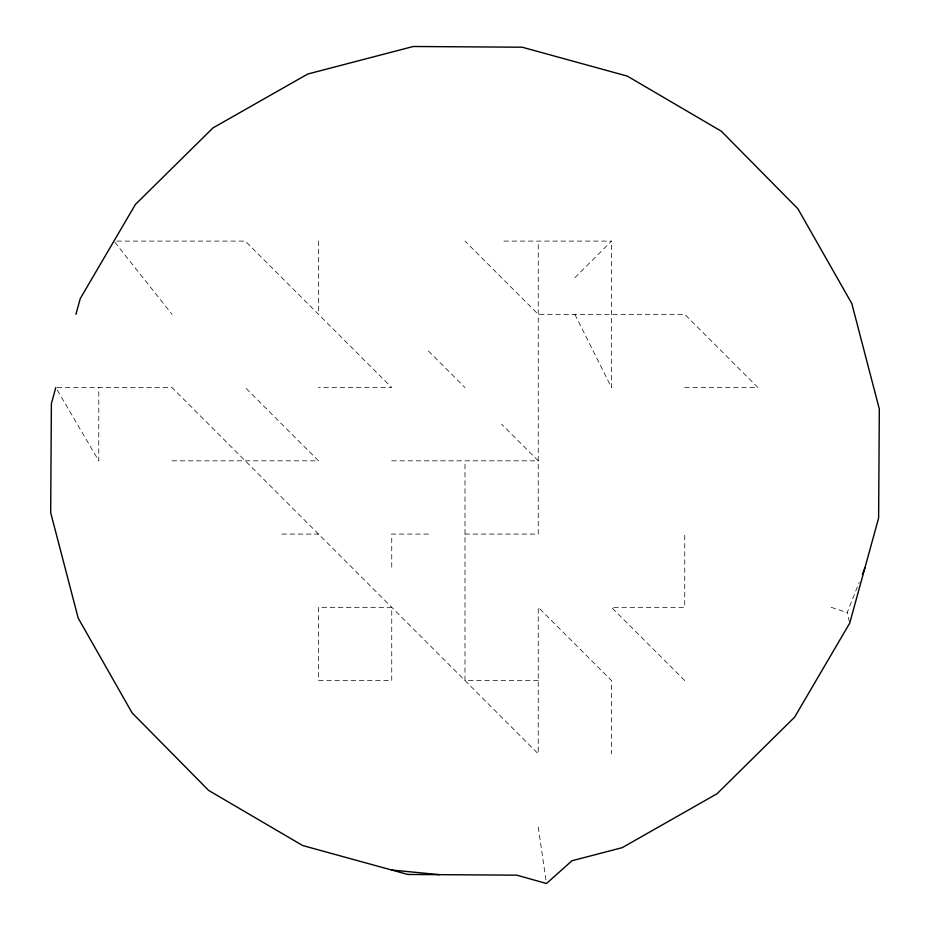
<?xml version="1.0" encoding="UTF-8"?>
<svg xmlns="http://www.w3.org/2000/svg" width="930" height="930" viewBox="0 0 930 930"><rect width="100%" height="100%" fill="white"/><g stroke="black" fill="none" stroke-linecap="round" stroke-linejoin="round"><path stroke-width="0.7" stroke-dasharray="4.65 3.49" d="M849.404 621.821L847.195 612.579L859.204 582.285M574.868 277.721L611.487 241.103L501.619 241.103M116.843 241.103L245.264 241.103L391.751 387.589L318.513 387.589M57.218 387.589L172.027 387.589L538.249 753.812L538.249 607.325L611.487 680.562L611.487 753.812M684.736 387.589L757.973 387.589L684.736 314.34L538.249 314.34L465 241.103M172.027 460.827L318.513 460.827L245.264 387.589M391.751 460.827L538.249 460.827L501.619 424.208M281.895 534.076L318.513 534.076M428.381 534.076L391.751 534.076L391.751 570.695M465 534.076L538.249 534.076L538.249 241.103M538.249 680.562L465 680.562L465 460.827M831.222 607.325L847.195 612.579M428.381 350.97L465 387.589M684.736 680.562L611.487 607.325L684.736 607.325L684.736 534.076M114.832 242.23L172.027 314.34M57.253 390.065L98.778 460.827L98.778 387.589M574.868 314.34L611.487 387.589L611.487 241.103M538.249 827.049L546.061 880.675M318.513 241.103L318.513 314.34M391.751 607.325L318.513 607.325L318.513 680.562L391.751 680.562L391.751 607.325"/><path stroke-width="1.4" d="M55.788 387.589L51.383 403.62L50.673 512.628L78.19 618.101L132.072 712.845L208.645 790.43L302.692 845.544L407.793 874.456L516.789 875.165L546.48 883.5L571.962 860.773L622.263 847.637L717.018 793.755L794.604 717.181L849.718 623.147L878.618 518.045L879.327 409.037L851.81 303.564L797.928 208.808L721.355 131.235L627.308 76.109L522.207 47.209L413.211 46.5L307.737 74.028L212.982 127.91L135.396 204.472L80.282 298.518L75.934 314.34M862.331 574.38L864.935 567.788M391.751 870.038L439.355 874.653"/></g></svg>
